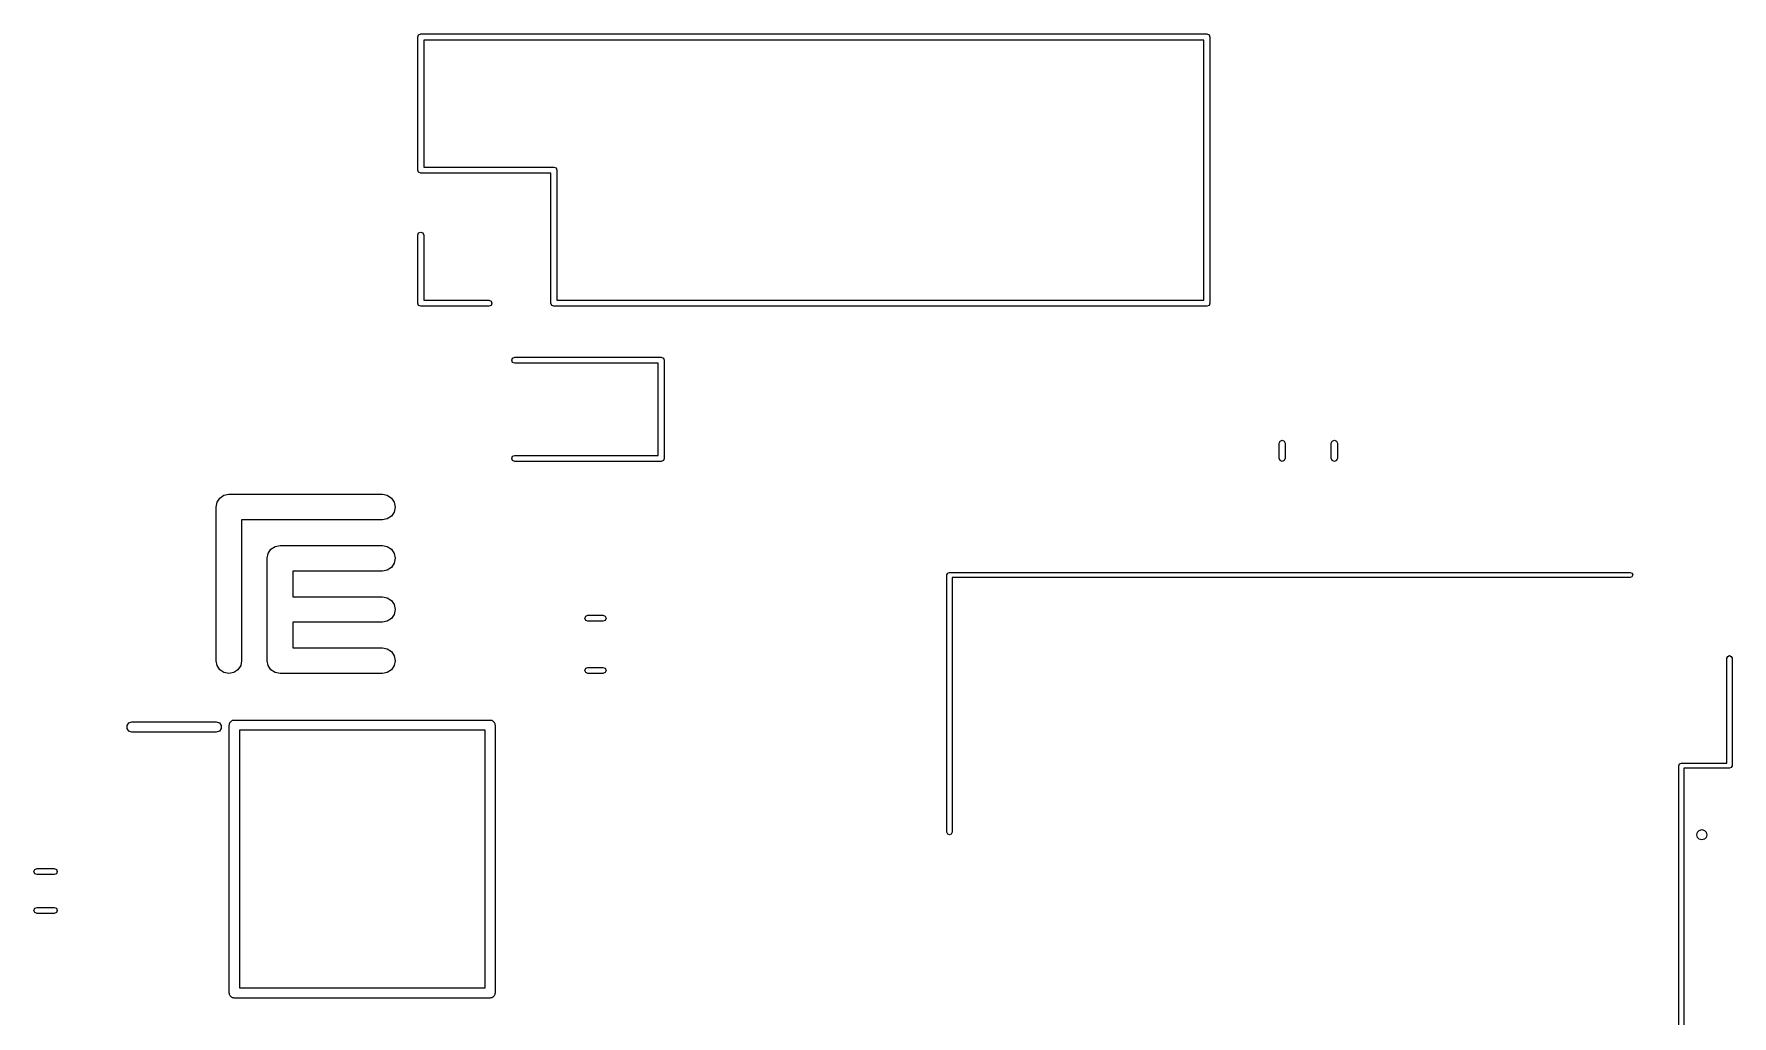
# Model space of a CAD drawing. Extents: x 134.9 to 168.1, y -117.7 to -82.5.
# Drawn here: x 134.92 to 168.1, y -101.72 to -82.54 of the extents above; entities that cross this region are included whole.
import ezdxf

# ---------------------------------------------------------------- set-up
doc = ezdxf.new("R2010")
doc.units = 0
doc.layers.add('BLACK', color=7, linetype='CONTINUOUS')

msp = doc.modelspace()

# ---------------------------------------------------------------- linework, layer by layer
at = {"layer": 'BLACK', "linetype": 'CONTINUOUS'}
for p, q in [((142.42, -82.5956), (142.438, -82.5532)), ((142.42, -85.1956), (142.42, -82.5956)), ((142.438, -82.5532), (142.48, -82.5356)), ((142.48, -82.5356), (157.84, -82.5356)), ((157.84, -82.5356), (157.882, -82.5532)), ((157.882, -82.5532), (157.9, -82.5956)), ((157.9, -82.5956), (157.9, -87.7956)), ((142.54, -82.6556), (142.54, -85.1356)), ((157.78, -82.6556), (142.54, -82.6556)), ((157.78, -87.7356), (157.78, -82.6556)), ((142.438, -85.238), (142.42, -85.1956)), ((142.42, -85.1956), (142.42, -85.1956)), ((142.48, -85.2556), (142.438, -85.238)), ((145.02, -85.2556), (142.48, -85.2556)), ((142.54, -85.1356), (145.08, -85.1356)), ((145.02, -87.7956), (145.02, -85.2556)), ((145.08, -85.1356), (145.122, -85.1532)), ((145.122, -85.1532), (145.14, -85.1956)), ((145.14, -85.1956), (145.14, -87.7356)), ((142.42, -86.4656), (142.438, -86.4232)), ((142.42, -87.7956), (142.42, -86.4656)), ((142.438, -86.4232), (142.48, -86.4056)), ((142.48, -86.4056), (142.522, -86.4232)), ((142.522, -86.4232), (142.54, -86.4656)), ((142.54, -86.4656), (142.54, -87.7356)), ((142.438, -87.838), (142.42, -87.7956)), ((142.48, -87.8556), (142.438, -87.838)), ((143.81, -87.8556), (142.48, -87.8556)), ((142.54, -87.7356), (143.81, -87.7356)), ((143.81, -87.7356), (143.852, -87.7532)), ((143.852, -87.838), (143.81, -87.8556)), ((143.852, -87.7532), (143.87, -87.7956)), ((143.87, -87.7956), (143.852, -87.838)), ((145.038, -87.838), (145.02, -87.7956)), ((145.02, -87.7956), (145.02, -87.7956)), ((145.08, -87.8556), (145.038, -87.838)), ((157.84, -87.8556), (145.08, -87.8556)), ((145.14, -87.7356), (157.78, -87.7356)), ((157.882, -87.838), (157.84, -87.8556)), ((157.9, -87.7956), (157.882, -87.838)), ((144.257, -88.9086), (144.275, -88.8662)), ((144.275, -88.951), (144.257, -88.9086)), ((144.275, -88.8662), (144.317, -88.8486)), ((144.317, -88.8486), (147.177, -88.8486)), ((147.177, -88.8486), (147.22, -88.8662)), ((147.22, -88.8662), (147.237, -88.9086)), ((147.237, -88.9086), (147.237, -90.8286)), ((144.317, -88.9686), (144.275, -88.951)), ((147.118, -88.9686), (144.317, -88.9686)), ((147.118, -90.7686), (147.118, -88.9686)), ((159.25, -90.5324), (159.268, -90.4899)), ((159.25, -90.8249), (159.25, -90.5324)), ((159.268, -90.4899), (159.31, -90.4724)), ((159.31, -90.4724), (159.352, -90.4899)), ((159.352, -90.4899), (159.37, -90.5324)), ((159.37, -90.5324), (159.37, -90.8249)), ((160.27, -90.5324), (160.288, -90.4899)), ((160.27, -90.8249), (160.27, -90.5324)), ((160.288, -90.4899), (160.33, -90.4724)), ((160.33, -90.4724), (160.372, -90.4899)), ((160.372, -90.4899), (160.39, -90.5324)), ((160.39, -90.5324), (160.39, -90.8249)), ((144.257, -90.8286), (144.275, -90.7862)), ((144.275, -90.871), (144.257, -90.8286)), ((144.275, -90.7862), (144.317, -90.7686)), ((144.317, -90.8886), (144.275, -90.871)), ((144.317, -90.7686), (147.118, -90.7686)), ((147.177, -90.8886), (144.317, -90.8886)), ((147.22, -90.871), (147.177, -90.8886)), ((147.237, -90.8286), (147.22, -90.871)), ((159.268, -90.8673), (159.25, -90.8249)), ((159.31, -90.8849), (159.268, -90.8673)), ((159.352, -90.8673), (159.31, -90.8849)), ((159.37, -90.8249), (159.352, -90.8673)), ((160.288, -90.8673), (160.27, -90.8249)), ((160.33, -90.8849), (160.288, -90.8673)), ((160.372, -90.8673), (160.33, -90.8849)), ((160.39, -90.8249), (160.372, -90.8673)), ((138.553, -91.6018), (138.634, -91.5477)), ((138.634, -91.5477), (138.73, -91.5286)), ((138.73, -91.5286), (141.73, -91.5286)), ((141.73, -91.5286), (141.826, -91.5477)), ((141.826, -91.5477), (141.907, -91.6018)), ((138.48, -91.7786), (138.499, -91.6829)), ((138.48, -94.7786), (138.48, -91.7786)), ((138.499, -91.6829), (138.553, -91.6018)), ((141.907, -91.6018), (141.961, -91.6829)), ((141.961, -91.8743), (141.907, -91.9554)), ((141.961, -91.6829), (141.98, -91.7786)), ((141.98, -91.7786), (141.961, -91.8743)), ((141.73, -92.0286), (138.98, -92.0286)), ((138.98, -92.0286), (138.98, -94.7786)), ((141.826, -92.0096), (141.73, -92.0286)), ((141.907, -91.9554), (141.826, -92.0096)), ((139.553, -92.6018), (139.634, -92.5477)), ((139.634, -92.5477), (139.73, -92.5286)), ((139.73, -92.5286), (141.73, -92.5286)), ((141.73, -92.5286), (141.826, -92.5477)), ((141.826, -92.5477), (141.907, -92.6018)), ((139.48, -92.7786), (139.499, -92.6829)), ((139.48, -94.7786), (139.48, -92.7786)), ((139.499, -92.6829), (139.553, -92.6018)), ((141.907, -92.6018), (141.961, -92.6829)), ((141.961, -92.8743), (141.907, -92.9554)), ((141.961, -92.6829), (141.98, -92.7786)), ((141.98, -92.7786), (141.961, -92.8743)), ((141.73, -93.0286), (139.98, -93.0286)), ((139.98, -93.0286), (139.98, -93.5286)), ((141.826, -93.0096), (141.73, -93.0286)), ((141.907, -92.9554), (141.826, -93.0096)), ((152.76, -93.1046), (152.775, -93.0693)), ((152.76, -98.1296), (152.76, -93.1046)), ((152.775, -93.0693), (152.81, -93.0546)), ((152.81, -93.0546), (166.11, -93.0546)), ((166.11, -93.1546), (152.86, -93.1546)), ((152.86, -93.1546), (152.86, -98.1296)), ((166.11, -93.0546), (166.145, -93.0693)), ((166.145, -93.14), (166.11, -93.1546)), ((166.145, -93.0693), (166.16, -93.1046)), ((166.16, -93.1046), (166.145, -93.14)), ((139.98, -93.5286), (141.73, -93.5286)), ((141.73, -93.5286), (141.826, -93.5477)), ((141.826, -93.5477), (141.907, -93.6018)), ((141.907, -93.6018), (141.961, -93.6829)), ((141.961, -93.8743), (141.907, -93.9554)), ((141.961, -93.6829), (141.98, -93.7786)), ((141.98, -93.7786), (141.961, -93.8743)), ((145.704, -93.9062), (145.746, -93.8886)), ((145.746, -93.8886), (146.039, -93.8886)), ((146.039, -93.8886), (146.081, -93.9062)), ((141.73, -94.0286), (139.98, -94.0286)), ((139.98, -94.0286), (139.98, -94.5286)), ((141.826, -94.0096), (141.73, -94.0286)), ((141.907, -93.9554), (141.826, -94.0096)), ((145.686, -93.9486), (145.704, -93.9062)), ((145.704, -93.991), (145.686, -93.9486)), ((145.746, -94.0086), (145.704, -93.991)), ((146.039, -94.0086), (145.746, -94.0086)), ((146.081, -93.991), (146.039, -94.0086)), ((146.081, -93.9062), (146.099, -93.9486)), ((146.099, -93.9486), (146.081, -93.991)), ((139.98, -94.5286), (141.73, -94.5286)), ((141.73, -94.5286), (141.826, -94.5477)), ((141.826, -94.5477), (141.907, -94.6018)), ((138.499, -94.8743), (138.48, -94.7786)), ((138.553, -94.9554), (138.499, -94.8743)), ((138.961, -94.8743), (138.907, -94.9554)), ((138.98, -94.7786), (138.961, -94.8743)), ((139.499, -94.8743), (139.48, -94.7786)), ((139.48, -94.7786), (139.48, -94.7786)), ((139.553, -94.9554), (139.499, -94.8743)), ((141.907, -94.6018), (141.961, -94.6829)), ((141.961, -94.8743), (141.907, -94.9554)), ((141.961, -94.6829), (141.98, -94.7786)), ((141.98, -94.7786), (141.961, -94.8743)), ((168, -94.7296), (168.015, -94.6943)), ((168, -96.7796), (168, -94.7296)), ((168.015, -94.6943), (168.05, -94.6796)), ((168.05, -94.6796), (168.085, -94.6943)), ((168.085, -94.6943), (168.1, -94.7296)), ((168.1, -94.7296), (168.1, -96.8296)), ((138.634, -95.0096), (138.553, -94.9554)), ((138.73, -95.0286), (138.634, -95.0096)), ((138.826, -95.0096), (138.73, -95.0286)), ((138.907, -94.9554), (138.826, -95.0096)), ((139.634, -95.0096), (139.553, -94.9554)), ((139.73, -95.0286), (139.634, -95.0096)), ((141.73, -95.0286), (139.73, -95.0286)), ((141.826, -95.0096), (141.73, -95.0286)), ((141.907, -94.9554), (141.826, -95.0096)), ((145.686, -94.9686), (145.704, -94.9262)), ((145.704, -95.011), (145.686, -94.9686)), ((145.704, -94.9262), (145.746, -94.9086)), ((145.746, -95.0286), (145.704, -95.011)), ((145.746, -94.9086), (146.039, -94.9086)), ((146.039, -95.0286), (145.746, -95.0286)), ((146.039, -94.9086), (146.081, -94.9262)), ((146.081, -95.011), (146.039, -95.0286)), ((146.081, -94.9262), (146.099, -94.9686)), ((146.099, -94.9686), (146.081, -95.011)), ((136.74, -96.0427), (136.776, -95.9927)), ((136.74, -96.1045), (136.74, -96.0427)), ((136.776, -96.1545), (136.74, -96.1045)), ((136.776, -95.9927), (136.835, -95.9736)), ((136.835, -96.1736), (136.776, -96.1545)), ((136.835, -95.9736), (138.485, -95.9736)), ((138.485, -96.1736), (136.835, -96.1736)), ((138.485, -95.9736), (138.544, -95.9927)), ((138.544, -96.1545), (138.485, -96.1736)), ((138.544, -95.9927), (138.58, -96.0427)), ((138.58, -96.1045), (138.544, -96.1545)), ((138.58, -96.0427), (138.58, -96.1045)), ((138.735, -96.0386), (138.74, -96.0236)), ((138.735, -101.269), (138.735, -96.0386)), ((138.74, -96.0077), (138.749, -95.9949)), ((138.74, -96.0236), (138.74, -96.0077)), ((138.749, -95.9949), (138.754, -95.9798)), ((138.754, -95.9798), (138.767, -95.9705)), ((138.767, -95.9705), (138.776, -95.9577)), ((138.776, -95.9577), (138.791, -95.9528)), ((138.791, -95.9528), (138.804, -95.9435)), ((138.804, -95.9435), (138.82, -95.9435)), ((138.82, -95.9435), (138.835, -95.9386)), ((138.835, -95.9386), (143.835, -95.9386)), ((138.935, -96.1386), (138.935, -101.169)), ((143.735, -96.1386), (138.935, -96.1386)), ((143.735, -101.169), (143.735, -96.1386)), ((143.835, -95.9386), (143.85, -95.9435)), ((143.85, -95.9435), (143.866, -95.9435)), ((143.866, -95.9435), (143.879, -95.9528)), ((143.879, -95.9528), (143.894, -95.9577)), ((143.894, -95.9577), (143.903, -95.9705)), ((143.903, -95.9705), (143.916, -95.9798)), ((143.916, -95.9798), (143.921, -95.9949)), ((143.921, -95.9949), (143.93, -96.0077)), ((143.93, -96.0077), (143.93, -96.0236)), ((143.93, -96.0236), (143.935, -96.0386)), ((143.935, -96.0386), (143.935, -101.269)), ((167.06, -96.8296), (167.075, -96.7943)), ((167.06, -105.53), (167.06, -96.8296)), ((167.075, -96.7943), (167.11, -96.7796)), ((167.11, -96.7796), (168, -96.7796)), ((168.05, -96.8796), (167.16, -96.8796)), ((167.16, -96.8796), (167.16, -105.53)), ((168.085, -96.865), (168.05, -96.8796)), ((168.1, -96.8296), (168.085, -96.865)), ((152.775, -98.165), (152.76, -98.1296)), ((152.81, -98.1796), (152.775, -98.165)), ((152.845, -98.165), (152.81, -98.1796)), ((152.86, -98.1296), (152.845, -98.165)), ((167.41, -98.1796), (167.423, -98.1296)), ((167.423, -98.2296), (167.41, -98.1796)), ((167.423, -98.1296), (167.46, -98.093)), ((167.46, -98.093), (167.51, -98.0796)), ((167.51, -98.0796), (167.56, -98.093)), ((167.51, -98.0796), (167.51, -98.0796)), ((167.51, -98.1796), (167.51, -98.1796)), ((167.51, -98.1796), (167.51, -98.1796)), ((167.51, -98.1796), (167.51, -98.1796)), ((167.56, -98.093), (167.597, -98.1296)), ((167.597, -98.1296), (167.61, -98.1796)), ((167.61, -98.1796), (167.597, -98.2296)), ((167.46, -98.2662), (167.423, -98.2296)), ((167.51, -98.2796), (167.46, -98.2662)), ((167.56, -98.2662), (167.51, -98.2795)), ((167.51, -98.2795), (167.51, -98.2796)), ((167.597, -98.2296), (167.56, -98.2662)), ((134.922, -98.8986), (134.94, -98.8562)), ((134.94, -98.8562), (134.982, -98.8386)), ((134.982, -98.8386), (135.318, -98.8386)), ((135.318, -98.8386), (135.36, -98.8562)), ((135.36, -98.8562), (135.378, -98.8986)), ((134.94, -98.941), (134.922, -98.8986)), ((134.982, -98.9586), (134.94, -98.941)), ((135.318, -98.9586), (134.982, -98.9586)), ((135.36, -98.941), (135.318, -98.9586)), ((135.378, -98.8986), (135.36, -98.941)), ((134.922, -99.6586), (134.94, -99.6162)), ((134.94, -99.701), (134.922, -99.6586)), ((134.94, -99.6162), (134.982, -99.5986)), ((134.982, -99.7186), (134.94, -99.701)), ((134.982, -99.5986), (135.318, -99.5986)), ((135.318, -99.7186), (134.982, -99.7186)), ((135.318, -99.5986), (135.36, -99.6162)), ((135.36, -99.701), (135.318, -99.7186)), ((135.36, -99.6162), (135.378, -99.6586)), ((135.378, -99.6586), (135.36, -99.701)), ((138.935, -101.169), (143.735, -101.169)), ((138.74, -101.284), (138.735, -101.269)), ((138.74, -101.3), (138.74, -101.284)), ((138.749, -101.312), (138.74, -101.3)), ((138.754, -101.327), (138.749, -101.312)), ((138.767, -101.337), (138.754, -101.327)), ((138.776, -101.35), (138.767, -101.337)), ((138.791, -101.354), (138.776, -101.35)), ((138.804, -101.364), (138.791, -101.354)), ((138.82, -101.364), (138.804, -101.364)), ((138.835, -101.369), (138.82, -101.364)), ((143.835, -101.369), (138.835, -101.369)), ((143.85, -101.364), (143.835, -101.369)), ((143.866, -101.364), (143.85, -101.364)), ((143.879, -101.354), (143.866, -101.364)), ((143.894, -101.35), (143.879, -101.354)), ((143.903, -101.337), (143.894, -101.35)), ((143.916, -101.327), (143.903, -101.337)), ((143.921, -101.312), (143.916, -101.327)), ((143.93, -101.3), (143.921, -101.312)), ((143.935, -101.269), (143.93, -101.284)), ((143.93, -101.284), (143.93, -101.3))]:
    msp.add_line(p, q, dxfattribs=at)

doc.saveas('drawing.dxf')
